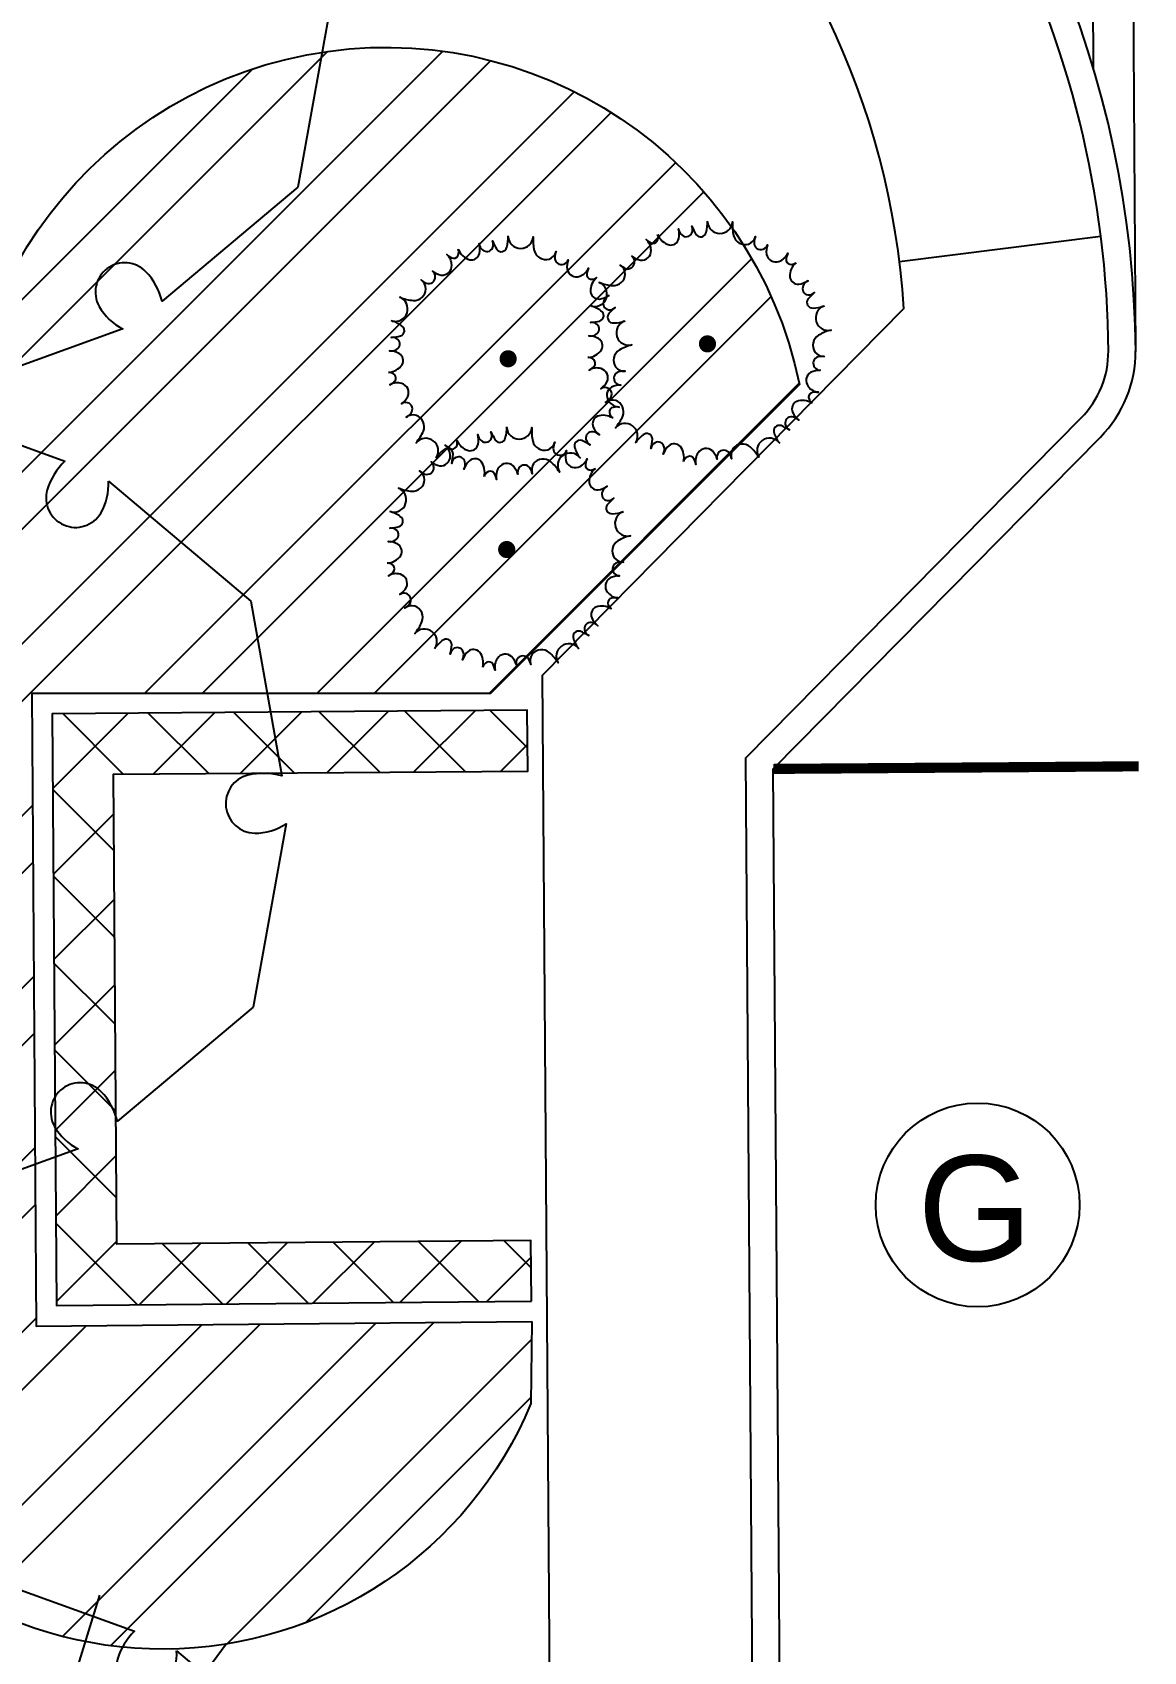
# Model space of a CAD drawing. Header units: feet. Extents: x 919634 to 928945, y 707022 to 708026.
# Drawn here: x 920939.63 to 920967.01, y 707427.93 to 707467.84 of the extents above; entities that cross this region are included whole.
import ezdxf
from ezdxf.enums import TextEntityAlignment as Align

# ---------------------------------------------------------------- set-up
doc = ezdxf.new("R2010")
doc.units = ezdxf.units.FT
doc.header["$LTSCALE"] = 20
doc.header["$MEASUREMENT"] = 0
for name, color, linetype in [('-u-site-xref', 7, 'Continuous'), ('LK-TREE-013M', 6, 'Continuous'), ('LK-TREE-025M', 2, 'Continuous'), ('LK-TREE-035M', 123, 'Continuous'), ('LK-TREE-050M', 2, 'Continuous'), ('LK-TREE-TRNK', 32, 'Continuous'), ('LP-PATT-SHAR', 4, 'Continuous'), ('LP-SHAR-BRDR-CONT', 123, 'Continuous'), ('LP-TREE', 15, 'Continuous'), ('Site Plan$0$SP-PARKING DESIGNATION', 254, 'Continuous'), ('Site Plan$0$SP-PAVERS-BANDS', 251, 'Continuous')]:
    doc.layers.add(name, color=color, linetype=linetype)
for name, color, linetype, lineweight in [('Site Plan$0$SP-CURB', 3, 'Continuous', 25), ('Site Plan$0$SP-PARKING-STRIPE', 252, 'Continuous', 25), ('Site Plan$0$SP-SIDEWALK', 2, 'Continuous', 25)]:
    doc.layers.add(name, color=color, linetype=linetype, lineweight=lineweight)
doc.layers.get('-u-site-xref').off()
doc.styles.add('Site Plan$0$ARIAL', font='arial.ttf')

# ---------------------------------------------------------------- blocks, each defined once
blk = doc.blocks.new('Site Plan')
at = {"layer": 'Site Plan$0$SP-CURB'}
for p, q in [((920957.215, 707449.958), (920965.473, 707458.334)), ((920957.887, 707449.685), (920965.951, 707457.864)), ((920957.688, 707383.404), (920957.215, 707449.958)), ((920958.356, 707383.687), (920957.887, 707449.685))]:
    blk.add_line(p, q, dxfattribs=at)
for centre, radius, start, end in [((920941.817, 707459.788), 25, 0.4073, 90.3743), ((920941.817, 707459.788), 24.33, 0.4073, 27.3351), ((920963.814, 707459.97), 2.33, 315.4073, 0.4073), ((920963.814, 707459.97), 3, 315.4073, 0.4073)]:
    blk.add_arc(centre, radius, start, end, dxfattribs=at)
at = {"layer": 'Site Plan$0$SP-PARKING DESIGNATION'}
blk.add_circle((920962.923, 707438.939), 2.511, dxfattribs=at)
at = {"layer": 'Site Plan$0$SP-PARKING-STRIPE', "const_width": 0.25}
blk.add_lwpolyline([(920966.887, 707449.749), (920957.887, 707449.685)], dxfattribs=at)
at = {"layer": 'Site Plan$0$SP-PAVERS-BANDS'}
for p, q in [((920966.501, 707509.036, 0), (920966.814, 707459.991)), ((920965.508, 707507.865, 0), (920965.77, 707466.947, 0))]:
    blk.add_line(p, q, dxfattribs=at)
at = {"layer": 'Site Plan$0$SP-SIDEWALK'}
for p, q in [((920960.996, 707462.193), (920965.958, 707462.815)), ((920952.201, 707451.993), (920961.107, 707461.027)), ((920952.703, 707381.298), (920952.201, 707451.993))]:
    blk.add_line(p, q, dxfattribs=at)
blk.add_arc((920941.817, 707459.788), 19.33, 3.6741, 90.3743, dxfattribs=at)
at = {"layer": 'Site Plan$0$SP-PARKING DESIGNATION', "style": 'Site Plan$0$ARIAL'}
blk.add_text('G', height=2.6, dxfattribs=at).set_placement((920962.855, 707437.56, 0), align=Align.CENTER)
blk = doc.blocks.new('TREE-SIMP-027')
at = {"layer": 'LK-TREE-050M'}
blk.add_lwpolyline([(0.2708, 0.4238), (0.4563, 0.2673), (0.4966, 0.0396, 0.127189), (0.4527, 0.0407, 0.875318), (0.4614, -0.0349, 0.149076), (0.5024, -0.0227), (0.4596, -0.2615), (0.2826, -0.4103, 0.127189), (0.2616, -0.3718, 0.875318), (0.2005, -0.417, 0.149076), (0.2316, -0.4464), (0.0033, -0.5288), (-0.214, -0.4499, 0.127189), (-0.1912, -0.4124, 0.875318), (-0.2609, -0.3821, 0.149076), (-0.2708, -0.4238), (-0.4563, -0.2673), (-0.4966, -0.0396, 0.127189), (-0.4527, -0.0407, 0.875318), (-0.4614, 0.0349, 0.149076), (-0.5024, 0.0227), (-0.4596, 0.2615), (-0.2826, 0.4103, 0.127189), (-0.2616, 0.3718, 0.875318), (-0.2005, 0.417, 0.149076), (-0.2316, 0.4464), (-0.0033, 0.5288), (0.214, 0.4499, 0.127189), (0.1912, 0.4124, 0.875318), (0.2609, 0.3821, 0.149076)], format="xyb", close=True, dxfattribs=at)
at = {"layer": 'LK-TREE-TRNK', "const_width": 0.0375}
blk.add_lwpolyline([(-0.0187, 0, 1), (0.0188, 0, 1)], format="xyb", close=True, dxfattribs=at)
blk = doc.blocks.new('TREE-SIMP-050')
at = {"layer": 'LK-TREE-050M'}
for points in [[(-0.2173, 0.4774, 0.231941), (-0.1676, 0.4322, 0.403646), (-0.125, 0.4596, 0.128377), (-0.1268, 0.5029, 0.200456), (-0.1115, 0.4756, 0.512109), (-0.0684, 0.4834, 0.244908), (-0.0689, 0.5143, 0.019838), (-0.0501, 0.4776, 0.649211), (-0.0063, 0.487, 0.098861), (0, 0.5364)], [(0, 0.5324, 0.92387), (0.1093, 0.5322, 0.068201), (0.1138, 0.4728, 0.418161), (0.1789, 0.4353, 0.237434), (0.2097, 0.4682, 0.084258), (0.2032, 0.4418, 0.532572), (0.2428, 0.4134, 0.225968), (0.2616, 0.4325, 0.121249), (0.2574, 0.3908, 0.454143), (0.3122, 0.3603, 0.210611), (0.3508, 0.396, 0.143881), (0.3436, 0.3623, 0.352237), (0.3667, 0.3472, 0.123809), (0.3873, 0.3545)], [(-0.5063, 0.1645, 0.92387), (-0.4723, 0.2684, 0.068201), (-0.4145, 0.2543, 0.418161), (-0.3587, 0.3047, 0.237434), (-0.3804, 0.3441, 0.084258), (-0.3574, 0.3298, 0.532572), (-0.3181, 0.3586, 0.225968), (-0.3305, 0.3825, 0.121249), (-0.2921, 0.3656, 0.454143), (-0.2462, 0.4083, 0.210611), (-0.2682, 0.456, 0.143881), (-0.2384, 0.4387, 0.352237), (-0.2169, 0.456, 0.123809), (-0.2175, 0.4779)], [(0.3869, 0.3542, 0.231941), (0.3592, 0.293, 0.403646), (0.3985, 0.2609, 0.128377), (0.4391, 0.276, 0.200456), (0.4178, 0.253, 0.512109), (0.4386, 0.2144, 0.244908), (0.4678, 0.2244, 0.019838), (0.4387, 0.1953, 0.649211), (0.4612, 0.1565, 0.098861), (0.5102, 0.1658)], [(-0.5212, -0.0592, 0.231941), (-0.4628, -0.0259, 0.403646), (-0.4758, 0.0231, 0.128377), (-0.5175, 0.0348, 0.200456), (-0.4867, 0.041, 0.512109), (-0.4809, 0.0843, 0.244908), (-0.5104, 0.0934, 0.019838), (-0.4697, 0.0999, 0.649211), (-0.4651, 0.1445, 0.098861), (-0.5102, 0.1658)], [(0.5063, 0.1645, 0.92387), (0.5399, 0.0605, 0.068201), (0.4848, 0.0379, 0.418161), (0.4693, -0.0356, 0.237434), (0.5101, -0.0548, 0.084258), (0.4829, -0.0567, 0.532572), (0.4682, -0.1032, 0.225968), (0.4922, -0.1152, 0.121249), (0.4512, -0.124, 0.454143), (0.4392, -0.1856, 0.210611), (0.4851, -0.2113, 0.143881), (0.4507, -0.2148, 0.352237), (0.4435, -0.2414, 0.123809), (0.4569, -0.2588)], [(-0.3129, -0.4307, 0.92387), (-0.4012, -0.3663, 0.068201), (-0.3699, -0.3156, 0.418161), (-0.4006, -0.247, 0.237434), (-0.4449, -0.2555, 0.084258), (-0.424, -0.238, 0.532572), (-0.4394, -0.1917, 0.225968), (-0.4659, -0.1961, 0.121249), (-0.4379, -0.1649, 0.454143), (-0.4644, -0.108, 0.210611), (-0.5166, -0.1142, 0.143881), (-0.4909, -0.0912, 0.352237), (-0.5007, -0.0653, 0.123809), (-0.5217, -0.0592)], [(0.4564, -0.2585, 0.231941), (0.3896, -0.2511, 0.403646), (0.3713, -0.2984, 0.128377), (0.3982, -0.3324, 0.200456), (0.3697, -0.3192, 0.512109), (0.3395, -0.3509, 0.244908), (0.358, -0.3756, 0.019838), (0.3213, -0.3569, 0.649211), (0.2913, -0.3902, 0.098861), (0.3153, -0.434)], [(-0.1048, -0.5139, 0.231941), (-0.1184, -0.4481, 0.403646), (-0.169, -0.4453, 0.128377), (-0.193, -0.4814, 0.200456), (-0.1894, -0.4503, 0.512109), (-0.2288, -0.4313, 0.244908), (-0.2465, -0.4565, 0.019838), (-0.2402, -0.4158, 0.649211), (-0.2811, -0.3977, 0.098861), (-0.3153, -0.434)], [(0.3129, -0.4307, 0.92387), (0.2244, -0.4948, 0.068201), (0.1859, -0.4494, 0.418161), (0.1111, -0.4573, 0.237434), (0.1055, -0.502, 0.084258), (0.0953, -0.4768, 0.532572), (0.0466, -0.4771, 0.225968), (0.0426, -0.5037, 0.121249), (0.0215, -0.4675, 0.454143), (-0.0408, -0.4751, 0.210611), (-0.051, -0.5266, 0.143881), (-0.065, -0.495, 0.352237), (-0.0926, -0.4964, 0.123809), (-0.1049, -0.5145)]]:
    blk.add_lwpolyline(points, format="xyb", dxfattribs=at)
at = {"layer": 'LK-TREE-TRNK', "const_width": 0.0375}
blk.add_lwpolyline([(-0.0188, 0, 1), (0.0187, 0, 1)], format="xyb", close=True, dxfattribs=at)
blk = doc.blocks.new('TREE-DCID-109')
at = {"layer": 'LK-TREE-013M'}
for q in [(-0.2167, 0.4824), (-0.3601, 0.4331), (0.5178, -0.1757), (0.5412, -0.0897)]:
    blk.add_line((0, 0), q, dxfattribs=at)
at = {"layer": 'LK-TREE-025M'}
for q in [(0.3255, 0.4361), (-0.538, -0.1671), (-0.3929, -0.3378)]:
    blk.add_line((0, 0), q, dxfattribs=at)
at = {"layer": 'LK-TREE-035M'}
for q in [(0.1554, 0.5017), (-0.4146, 0.324), (-0.0073, -0.5611), (0.3673, -0.3859)]:
    blk.add_line((0, 0), q, dxfattribs=at)
at = {"layer": 'LK-TREE-050M'}
blk.add_lwpolyline([(0.2585, 0.4269), (0.4439, 0.2704), (0.4843, 0.0427, 0.127189), (0.4404, 0.0438, 0.875318), (0.449, -0.0318, 0.149076), (0.4901, -0.0195), (0.4473, -0.2584), (0.2703, -0.4072, 0.127189), (0.2492, -0.3686, 0.875318), (0.1881, -0.4139, 0.149076), (0.2192, -0.4433), (-0.009, -0.5257), (-0.2264, -0.4468, 0.127189), (-0.2035, -0.4093, 0.875318), (-0.2732, -0.379, 0.149076), (-0.2831, -0.4206), (-0.4686, -0.2642), (-0.509, -0.0365, 0.127189), (-0.4651, -0.0376, 0.875318), (-0.4737, 0.038, 0.149076), (-0.5147, 0.0258), (-0.4719, 0.2646), (-0.2949, 0.4134, 0.127189), (-0.2739, 0.3749, 0.875318), (-0.2128, 0.4201, 0.149076), (-0.2439, 0.4495), (-0.0157, 0.5319), (0.2017, 0.453, 0.127189), (0.1788, 0.4155, 0.875318), (0.2486, 0.3852, 0.149076)], format="xyb", close=True, dxfattribs=at)
at = {"layer": 'LK-TREE-TRNK', "const_width": 0.0375}
blk.add_lwpolyline([(-0.0188, 0, 1), (0.0188, 0, 1)], format="xyb", close=True, dxfattribs=at)

msp = doc.modelspace()

# ---------------------------------------------------------------- block references
at = {"layer": '-u-site-xref'}
msp.add_blockref('Site Plan', (0, 0), dxfattribs=at)

# ---------------------------------------------------------------- next in the draw order: hatches: boundary and pattern name
at = {"layer": 'LP-PATT-SHAR'}
h = msp.add_hatch(dxfattribs=at)
h.set_pattern_fill('ANSI32', color=256, scale=8)
h.set_pattern_definition([(45, (920935.546, 707427.7213), (-2.12132, 2.12132), []), (45, (920936.96, 707427.7213), (-2.12132, 2.12132), [])])
edge = h.paths.add_edge_path()
edge.add_line((920951.937, 707436.068), (920951.915, 707434.044))
edge.add_arc((920942.84, 707437.824), 9.831, 136.0837, 337.3892, ccw=False)
edge.add_arc((920921.073, 707453.444), 17.121, 329.0643, 366.0695)
edge.add_arc((920948.343, 707457.062), 10.404, 11.6193, 190.0048, ccw=False)
edge.add_line((920958.534, 707459.157), (920950.921, 707451.547))
edge.add_line((920950.921, 707451.547), (920939.618, 707451.543))
edge.add_line((920939.618, 707451.543), (920939.729, 707435.953))
edge.add_line((920939.729, 707435.953), (920951.937, 707436.068))
h = msp.add_hatch(dxfattribs=at)
h.set_pattern_fill('ANSI37', color=256, scale=12)
h.set_pattern_definition([(45, (920940.1215, 707436.458), (-1.06066, 1.06066), []), (135, (920940.1215, 707436.458), (-1.06066, -1.06066), [])])
h.paths.add_polyline_path([(920951.931, 707436.568), (920951.917, 707438.067), (920941.714, 707437.972), (920941.632, 707449.557), (920951.839, 707449.629), (920951.825, 707451.129), (920940.121, 707451.046), (920940.225, 707436.458)])

# ---------------------------------------------------------------- next in the draw order: linework, layer by layer
at = {"layer": 'LP-SHAR-BRDR-CONT'}
msp.add_lwpolyline([(920951.937, 707436.068), (920951.915, 707434.044, -1.205635), (920935.758, 707444.643, 0.162884), (920938.098, 707455.255, -0.986009), (920958.534, 707459.157), (920958.534, 707459.157), (920950.921, 707451.547), (920939.618, 707451.543), (920939.729, 707435.953)], format="xyb", close=True, dxfattribs=at)
msp.add_lwpolyline([(920951.931, 707436.568), (920951.917, 707438.067), (920941.714, 707437.972), (920941.632, 707449.557), (920951.839, 707449.629), (920951.825, 707451.129), (920940.121, 707451.046), (920940.225, 707436.458)], close=True, dxfattribs=at)

# ---------------------------------------------------------------- next in the draw order: block references
at = {"layer": 'LP-TREE'}
for name, p, xscale, yscale, zscale in [('TREE-SIMP-027', (920937.484, 707468.969), 18.91141011540282, 18.91141011540282, 18.29877919221403), ('TREE-SIMP-050', (920956.266, 707460.159, 0), 5.644272837357521, 5.644272837357521, 6.584984976917108), ('TREE-SIMP-050', (920951.355, 707459.792, 0), 5.644272837357521, 5.644272837357521, 6.584984976917108), ('TREE-SIMP-027', (920936.384, 707448.762), 18.91141011540282, 18.91141011540282, 18.29877919221403), ('TREE-SIMP-050', (920951.32, 707455.091, 0), 5.644272837357521, 5.644272837357521, 6.584984976917108), ('TREE-DCID-109', (920938.455, 707420.144, 0), 18.29877919221403, 18.29877919221403, 18.91141011540282)]:
    msp.add_blockref(name, p, dxfattribs=dict(at, xscale=xscale, yscale=yscale, zscale=zscale))

doc.saveas('drawing.dxf')
